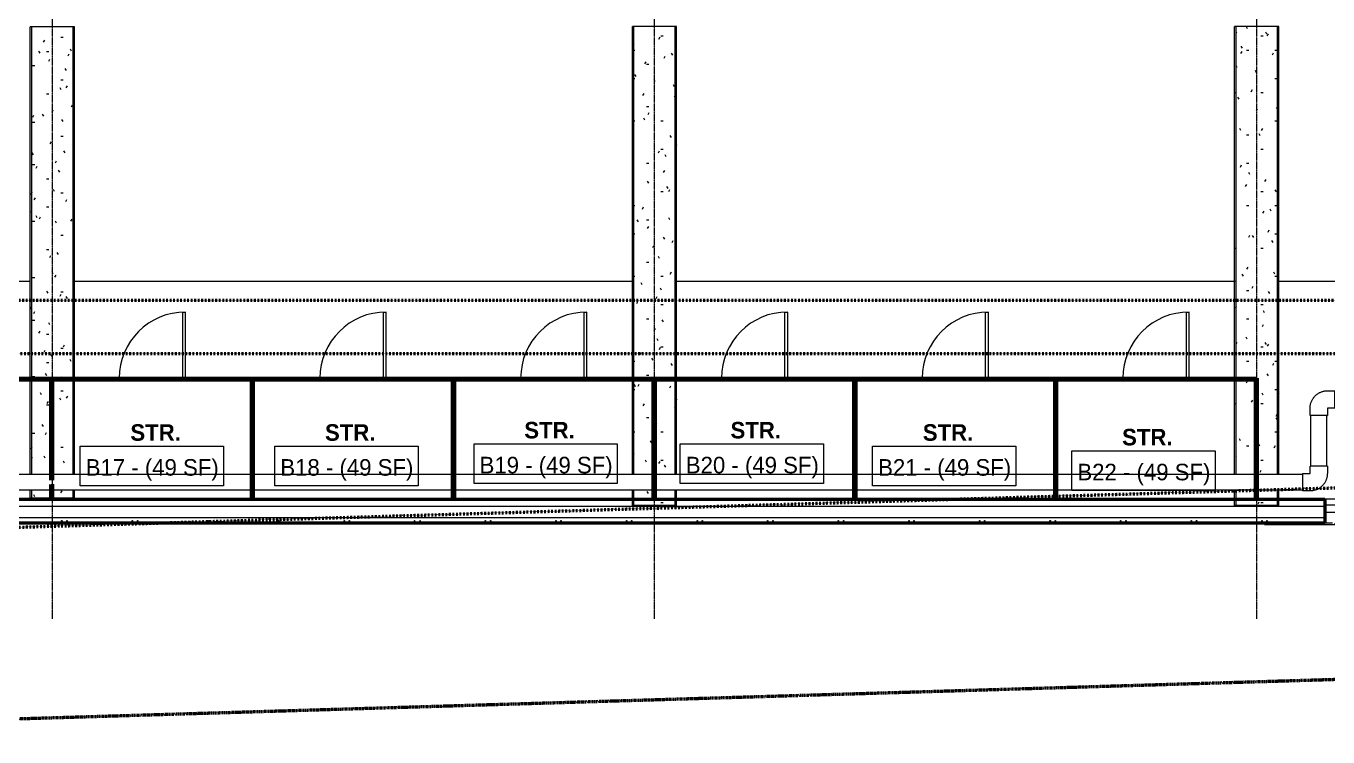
# Model space of a CAD drawing. Header units: inches. Extents: x -4235 to -464, y 9706 to 12365.
# Drawn here: x -3496 to -2789, y 9772 to 10158 of the extents above; entities that cross this region are included whole.
import ezdxf

# ---------------------------------------------------------------- set-up
doc = ezdxf.new("R2010")
doc.units = ezdxf.units.IN
doc.header["$MEASUREMENT"] = 0
for name, pattern in [('Dash 1_16_', [0.125, 0.0625, -0.0625]), ('Double Dash 3_8_', [1, 0.375, -0.125, 0.125, -0.125, 0.125, -0.125]), ('Grid Line 1_2_', [0.875, 0.5, -0.125, 0.125, -0.125])]:
    doc.linetypes.add(name, pattern=pattern)
for name, color, linetype, lineweight in [('0-1', 7, 'Continuous', 5), ('0-3', 7, 'Continuous', 9), ('A-AREA-IDEN', 2, 'Continuous', 9), ('A-DOOR-2', 7, 'Continuous', 9), ('A-FLOR-5', 192, 'Continuous', 9), ('A-GLAZ-CURT', 52, 'Continuous', 9), ('A-GLAZ-CWMG', 51, 'Continuous', 9), ('A-WALL', 113, 'Continuous', 13), ('C-PROP-LINE', 91, 'Double Dash 3_8_', 50), ('C-PROP-LINE-1', 91, 'Dash 1_16_', 50), ('P-PIPE-1', 7, 'Continuous', 9), ('P-PIPE-2', 254, 'Continuous', 9), ('S-BEAM', 12, 'Continuous', 9), ('S-BEAM-1', 9, 'Continuous', 9), ('S-FNDN-1', 250, 'Continuous', 50), ('S-FNDN-5', 32, 'Continuous', 50), ('S-FNDN-6', 32, 'Continuous', 9), ('S-GRID-1', 1, 'Grid Line 1_2_', 9)]:
    doc.layers.add(name, color=color, linetype=linetype, lineweight=lineweight)
doc.styles.add('Century Gothic', font='ufonts.com_century-gothic.ttf', dxfattribs={"height": 9})
doc.styles.add('Century Gothic_B', font='GOTHICB.TTF', dxfattribs={"height": 9})

# ---------------------------------------------------------------- blocks, each defined once
blk = doc.blocks.new('CHAINLINK GATE - CHAINLINK GATE-2199385-BACKGROUND - RCP - BASEMENT FLOOR')
at = {"layer": 'A-DOOR-2'}
for p, q in [((16.5, 36.5), (18, 36.5)), ((16.5, 0.5), (16.5, 36.5)), ((18, 0.5), (18, 36.5)), ((16.5, 0.5), (18, 0.5))]:
    blk.add_line(p, q, dxfattribs=at)
blk.add_arc((18, 0.5), 36, 90, 180, dxfattribs=at)
blk = doc.blocks.new('Elbow - PVC - Sch 40 - Standard-2236319-BACKGROUND - RCP - BASEMENT FLOOR')
at = {"layer": 'P-PIPE-1'}
for p, q in [((-2788.94, 9960.06), (-2784.94, 9960.06)), ((-2798.35, 9946.66), (-2798.35, 9950.66)), ((-2788.97, 9950.66), (-2788.97, 9946.66)), ((-2784.94, 9950.69), (-2788.94, 9950.69))]:
    blk.add_line(p, q, dxfattribs=at)
at = {"layer": 'P-PIPE-1', "flags": 128}
for points in [[(-2798.35, 9950.66), (-2798.34, 9951.04), (-2798.32, 9951.41), (-2798.28, 9951.79), (-2798.23, 9952.16), (-2798.16, 9952.53), (-2798.08, 9952.9), (-2797.98, 9953.26), (-2797.87, 9953.62), (-2797.75, 9953.97), (-2797.61, 9954.32), (-2797.45, 9954.67), (-2797.29, 9955), (-2797.11, 9955.33), (-2796.91, 9955.66), (-2796.71, 9955.97), (-2796.49, 9956.28), (-2796.26, 9956.57), (-2796.01, 9956.86), (-2795.76, 9957.14), (-2795.59, 9957.31)], [(-2795.59, 9957.31), (-2795.32, 9957.57), (-2795.04, 9957.82), (-2794.75, 9958.06), (-2794.45, 9958.28), (-2794.14, 9958.5), (-2793.82, 9958.7), (-2793.5, 9958.89), (-2793.16, 9959.06), (-2792.82, 9959.23), (-2792.48, 9959.38), (-2792.13, 9959.51), (-2791.77, 9959.63), (-2791.41, 9959.74), (-2791.04, 9959.83), (-2790.68, 9959.9), (-2790.31, 9959.97), (-2789.93, 9960.01), (-2789.56, 9960.04), (-2789.18, 9960.06), (-2788.94, 9960.06)], [(-2788.96, 9950.68), (-2788.97, 9950.68), (-2788.97, 9950.68), (-2788.97, 9950.68), (-2788.97, 9950.68), (-2788.97, 9950.68), (-2788.97, 9950.68), (-2788.97, 9950.67), (-2788.97, 9950.67), (-2788.97, 9950.67), (-2788.97, 9950.67), (-2788.97, 9950.67), (-2788.97, 9950.67), (-2788.97, 9950.67), (-2788.97, 9950.67), (-2788.97, 9950.67), (-2788.97, 9950.66), (-2788.97, 9950.66), (-2788.97, 9950.66), (-2788.97, 9950.66), (-2788.97, 9950.66)], [(-2788.94, 9950.69), (-2788.94, 9950.69), (-2788.95, 9950.69), (-2788.95, 9950.69), (-2788.95, 9950.69), (-2788.95, 9950.69), (-2788.95, 9950.69), (-2788.95, 9950.69), (-2788.95, 9950.69), (-2788.95, 9950.69), (-2788.96, 9950.69), (-2788.96, 9950.69), (-2788.96, 9950.69), (-2788.96, 9950.69), (-2788.96, 9950.69), (-2788.96, 9950.68), (-2788.96, 9950.68), (-2788.96, 9950.68), (-2788.96, 9950.68), (-2788.96, 9950.68), (-2788.96, 9950.68)]]:
    blk.add_lwpolyline(points, dxfattribs=at)
at = {"layer": 'P-PIPE-1'}
for centre, major_axis, start_param, end_param in [((-2784.94, 9955.38), (0, 4.69), 3.152008, 6.293601), ((-2793.66, 9946.66), (4.69, 0), 6.27277, 9.414362), ((-2793.66, 9946.66), (4.69, 0), 3.141593, 3.523602), ((-2793.66, 9946.66), (-4.69, 0), 2.758996, 3.131177)]:
    blk.add_ellipse(centre, major_axis=major_axis, ratio=0.010416, start_param=start_param, end_param=end_param, dxfattribs=at)
blk = doc.blocks.new('Elbow - PVC - Sch 40 - Standard-V4-BACKGROUND - RCP - BASEMENT FLOOR')
at = {"layer": 'P-PIPE-1'}
for p, q in [((-2798.35, 9915.09), (-2798.35, 9919.09)), ((-2788.97, 9919.09), (-2788.97, 9915.09)), ((-2802.38, 9915.06), (-2798.38, 9915.06)), ((-2798.38, 9905.69), (-2802.38, 9905.69))]:
    blk.add_line(p, q, dxfattribs=at)
at = {"layer": 'P-PIPE-1', "flags": 128}
for points in [[(-2798.38, 9915.06), (-2798.38, 9915.06), (-2798.38, 9915.06), (-2798.38, 9915.06), (-2798.37, 9915.06), (-2798.37, 9915.06), (-2798.37, 9915.06), (-2798.37, 9915.06), (-2798.37, 9915.06), (-2798.37, 9915.06), (-2798.37, 9915.06), (-2798.37, 9915.07), (-2798.37, 9915.07), (-2798.36, 9915.07), (-2798.36, 9915.07), (-2798.36, 9915.07), (-2798.36, 9915.07), (-2798.36, 9915.07), (-2798.36, 9915.07), (-2798.36, 9915.07), (-2798.36, 9915.07)], [(-2798.36, 9915.07), (-2798.36, 9915.07), (-2798.36, 9915.07), (-2798.36, 9915.07), (-2798.35, 9915.08), (-2798.35, 9915.08), (-2798.35, 9915.08), (-2798.35, 9915.08), (-2798.35, 9915.08), (-2798.35, 9915.08), (-2798.35, 9915.08), (-2798.35, 9915.08), (-2798.35, 9915.08), (-2798.35, 9915.08), (-2798.35, 9915.09), (-2798.35, 9915.09), (-2798.35, 9915.09), (-2798.35, 9915.09), (-2798.35, 9915.09), (-2798.35, 9915.09), (-2798.35, 9915.09)], [(-2788.97, 9915.09), (-2788.98, 9914.72), (-2789, 9914.34), (-2789.04, 9913.97), (-2789.09, 9913.59), (-2789.16, 9913.22), (-2789.24, 9912.86), (-2789.34, 9912.49), (-2789.45, 9912.13), (-2789.58, 9911.78), (-2789.72, 9911.43), (-2789.87, 9911.09), (-2790.04, 9910.75), (-2790.22, 9910.42), (-2790.41, 9910.1), (-2790.62, 9909.78), (-2790.84, 9909.48), (-2791.07, 9909.18), (-2791.31, 9908.89), (-2791.56, 9908.61), (-2791.73, 9908.44)], [(-2791.73, 9908.44), (-2792, 9908.18), (-2792.28, 9907.93), (-2792.57, 9907.69), (-2792.87, 9907.47), (-2793.18, 9907.25), (-2793.5, 9907.05), (-2793.83, 9906.86), (-2794.16, 9906.69), (-2794.5, 9906.53), (-2794.84, 9906.38), (-2795.2, 9906.24), (-2795.55, 9906.12), (-2795.91, 9906.02), (-2796.28, 9905.93), (-2796.65, 9905.85), (-2797.02, 9905.79), (-2797.39, 9905.74), (-2797.76, 9905.71), (-2798.14, 9905.69), (-2798.38, 9905.69)]]:
    blk.add_lwpolyline(points, dxfattribs=at)
at = {"layer": 'P-PIPE-1'}
for centre, major_axis, start_param, end_param in [((-2793.66, 9919.09), (4.69, 0), 6.27277, 9.414362), ((-2802.38, 9910.37), (0, 4.69), 0.010416, 0.382598), ((-2802.38, 9910.37), (0, 4.69), 3.152008, 6.293601), ((-2802.38, 9910.37), (0, 4.69), 2.759638, 3.141593)]:
    blk.add_ellipse(centre, major_axis=major_axis, ratio=0.010416, start_param=start_param, end_param=end_param, dxfattribs=at)
blk = doc.blocks.new('CTR - 1st Phase - Common Walls_rvt-1-BACKGROUND - RCP - BASEMENT FLOOR')
at = {"layer": 'P-PIPE-1'}
for p, q in [((-2797.97, 9919.09), (-2797.97, 9946.66)), ((-2789.35, 9946.66), (-2789.35, 9919.09)), ((-3590.02, 9914.69), (-3482.22, 9914.69)), ((-3481.22, 9914.69), (-3373.22, 9914.69)), ((-3372.22, 9914.69), (-3264.02, 9914.69)), ((-3263.02, 9914.69), (-3155.02, 9914.69)), ((-3154.02, 9914.69), (-3046.02, 9914.69)), ((-3045.02, 9914.69), (-2937.02, 9914.69)), ((-2936.02, 9914.69), (-2828.02, 9914.69)), ((-2827.02, 9914.69), (-2802.38, 9914.69)), ((-3482.22, 9906.06), (-3590.02, 9906.06)), ((-3373.22, 9906.06), (-3481.22, 9906.06)), ((-3264.02, 9906.06), (-3372.22, 9906.06)), ((-3155.02, 9906.06), (-3263.02, 9906.06)), ((-3046.02, 9906.06), (-3154.02, 9906.06)), ((-2937.02, 9906.06), (-3045.02, 9906.06)), ((-2828.02, 9906.06), (-2936.02, 9906.06)), ((-2802.38, 9906.06), (-2827.02, 9906.06))]:
    blk.add_line(p, q, dxfattribs=at)
for centre, major_axis, start_param, end_param in [((-2793.66, 9946.66), (4.31, 0), 1.570796, 3.141593), ((-2793.66, 9946.66), (4.31, 0), 0, 1.570796), ((-2802.38, 9910.37), (0, 4.31), 4.712389, 6.283185), ((-2802.38, 9910.37), (0, 4.31), 3.141593, 4.712389)]:
    blk.add_ellipse(centre, major_axis=major_axis, ratio=0.010416, start_param=start_param, end_param=end_param, dxfattribs=at)
at = {"layer": 'P-PIPE-2'}
for p, q in [((-3482.22, 9914.69), (-3481.22, 9914.69)), ((-3373.22, 9914.69), (-3372.22, 9914.69)), ((-3264.02, 9914.69), (-3263.02, 9914.69)), ((-3155.02, 9914.69), (-3154.02, 9914.69)), ((-3046.02, 9914.69), (-3045.02, 9914.69)), ((-2937.02, 9914.69), (-2936.02, 9914.69)), ((-2828.02, 9914.69), (-2827.02, 9914.69)), ((-3481.22, 9906.06), (-3482.22, 9906.06)), ((-3372.22, 9906.06), (-3373.22, 9906.06)), ((-3263.02, 9906.06), (-3264.02, 9906.06)), ((-3154.02, 9906.06), (-3155.02, 9906.06)), ((-3045.02, 9906.06), (-3046.02, 9906.06)), ((-2936.02, 9906.06), (-2937.02, 9906.06)), ((-2827.02, 9906.06), (-2828.02, 9906.06))]:
    blk.add_line(p, q, dxfattribs=at)
at = {"layer": 'S-FNDN-1'}
for p, q in [((-3518.02, 9966.88), (-3445.02, 9966.88)), ((-3482.22, 9965.88), (-3518.02, 9965.88)), ((-3482.22, 9911.55), (-3482.22, 9965.88)), ((-3445.02, 9965.88), (-3481.22, 9965.88)), ((-3481.22, 9965.88), (-3481.22, 9911.49)), ((-3445.02, 9966.88), (-3409.02, 9966.88)), ((-3409.02, 9965.88), (-3445.02, 9965.88)), ((-3409.02, 9966.88), (-3336.02, 9966.88)), ((-3373.22, 9965.88), (-3409.02, 9965.88)), ((-3373.22, 9901.19), (-3373.22, 9965.88)), ((-3336.02, 9965.88), (-3372.22, 9965.88)), ((-3372.22, 9965.88), (-3372.22, 9901.19)), ((-3336.02, 9966.88), (-3300.02, 9966.88)), ((-3300.02, 9965.88), (-3336.02, 9965.88)), ((-3300.02, 9966.88), (-3227.02, 9966.88)), ((-3264.02, 9965.88), (-3300.02, 9965.88)), ((-3264.02, 9901.19), (-3264.02, 9965.88)), ((-3227.02, 9965.88), (-3263.02, 9965.88)), ((-3263.02, 9965.88), (-3263.02, 9901.19)), ((-3227.02, 9966.88), (-3191.02, 9966.88)), ((-3191.02, 9965.88), (-3227.02, 9965.88)), ((-3191.02, 9966.88), (-3118.02, 9966.88)), ((-3155.02, 9965.88), (-3191.02, 9965.88)), ((-3155.02, 9901.19), (-3155.02, 9965.88)), ((-3118.02, 9965.88), (-3154.02, 9965.88)), ((-3154.02, 9965.88), (-3154.02, 9901.19)), ((-3118.02, 9966.88), (-3082.02, 9966.88)), ((-3082.02, 9965.88), (-3118.02, 9965.88)), ((-3082.02, 9966.88), (-3009.02, 9966.88)), ((-3046.02, 9965.88), (-3082.02, 9965.88)), ((-3046.02, 9901.19), (-3046.02, 9965.88)), ((-3009.02, 9965.88), (-3045.02, 9965.88)), ((-3045.02, 9965.88), (-3045.02, 9901.19)), ((-3009.02, 9966.88), (-2973.02, 9966.88)), ((-2973.02, 9965.88), (-3009.02, 9965.88)), ((-2973.02, 9966.88), (-2900.02, 9966.88)), ((-2937.02, 9965.88), (-2973.02, 9965.88)), ((-2937.02, 9901.19), (-2937.02, 9965.88)), ((-2900.02, 9965.88), (-2936.02, 9965.88)), ((-2936.02, 9965.88), (-2936.02, 9901.19)), ((-2900.02, 9966.88), (-2864.02, 9966.88)), ((-2864.02, 9965.88), (-2900.02, 9965.88)), ((-2864.02, 9966.88), (-2827.02, 9966.88)), ((-2828.02, 9965.88), (-2864.02, 9965.88)), ((-2828.02, 9901.19), (-2828.02, 9965.88)), ((-2827.02, 9966.88), (-2827.02, 9965.88)), ((-2827.02, 9965.88), (-2827.02, 9901.19)), ((-3482.22, 9901.19), (-3482.22, 9909.2)), ((-3481.22, 9909.26), (-3481.22, 9901.19)), ((-3481.22, 9901.19), (-3482.22, 9901.19)), ((-3372.22, 9901.19), (-3373.22, 9901.19)), ((-3263.02, 9901.19), (-3264.02, 9901.19)), ((-3154.02, 9901.19), (-3155.02, 9901.19)), ((-3045.02, 9901.19), (-3046.02, 9901.19)), ((-2936.02, 9901.19), (-2937.02, 9901.19)), ((-2827.02, 9901.19), (-2828.02, 9901.19))]:
    blk.add_line(p, q, dxfattribs=at)
at = {"layer": '0-3'}
for name, p in [('CHAINLINK GATE - CHAINLINK GATE-2199385-BACKGROUND - RCP - BASEMENT FLOOR', (-3427.02, 9966.38)), ('CHAINLINK GATE - CHAINLINK GATE-2199385-BACKGROUND - RCP - BASEMENT FLOOR', (-3318.02, 9966.38)), ('CHAINLINK GATE - CHAINLINK GATE-2199385-BACKGROUND - RCP - BASEMENT FLOOR', (-3209.02, 9966.38)), ('CHAINLINK GATE - CHAINLINK GATE-2199385-BACKGROUND - RCP - BASEMENT FLOOR', (-3100.02, 9966.38)), ('CHAINLINK GATE - CHAINLINK GATE-2199385-BACKGROUND - RCP - BASEMENT FLOOR', (-2991.02, 9966.38)), ('CHAINLINK GATE - CHAINLINK GATE-2199385-BACKGROUND - RCP - BASEMENT FLOOR', (-2882.02, 9966.38)), ('Elbow - PVC - Sch 40 - Standard-2236319-BACKGROUND - RCP - BASEMENT FLOOR', (0, 0)), ('Elbow - PVC - Sch 40 - Standard-V4-BACKGROUND - RCP - BASEMENT FLOOR', (0, 0))]:
    blk.add_blockref(name, p, dxfattribs=at)
blk = doc.blocks.new('Rectangular Mullion - Louver Frame-2514204-BACKGROUND - RCP - BASEMENT FLOOR')
at = {"layer": 'A-GLAZ-CWMG'}
for p, q in [((-2790.32, 9898.19), (-2790.32, 9894.19)), ((-2790.32, 9898.19), (-2754.32, 9898.19)), ((-2754.32, 9894.19), (-2754.32, 9898.19)), ((-2790.32, 9894.19), (-2754.32, 9894.19))]:
    blk.add_line(p, q, dxfattribs=at)
blk = doc.blocks.new('Beam 2 Levels - _A_-2543524-BACKGROUND - RCP - BASEMENT FLOOR')
at = {"layer": 'S-BEAM-1'}
h = blk.add_hatch(dxfattribs=at)
h.set_pattern_fill('FP_30', color=256, style=0, pattern_type=2)
h.set_pattern_definition([(90, (10037.893, 1560.768), (-7.68, 21.722), [0.896, -15.396, 0.896, -15.396, -86.889]), (90, (10037.893, 1560.768), (-7.68, 21.722), [-32.583, 0.896, -31.687, 0.896, -15.396, -38.014]), (90, (10037.893, 1560.768), (-7.68, 21.722), [-81.459, 0.896, -9.965, 0.896, -26.257]), (202.208, (10034.053, 1568.914), (-26.0559108, -16.9086766), [1.185, -20.367, 1.185, -135.31]), (202.208, (10034.053, 1568.914), (-26.0559108, -16.9086766), [-22.737, -20.367, 1.185, -41.919, -71.84]), (202.208, (10034.053, 1568.914), (-26.0559108, -16.9086766), [-86.208, 1.185, -20.367, 1.185, -49.103]), (202.208, (10034.053, 1568.914), (-26.0559108, -16.9086766), [-108.945, -13.183, 1.185, -34.735]), (337.792, (10018.693, 1571.629), (27.152691, -4.8140186), [1.185, -20.367, 1.185, -135.31]), (337.792, (10018.693, 1571.629), (27.152691, -4.8140186), [-22.737, -20.367, 1.185, -41.919, -71.84]), (337.792, (10018.693, 1571.629), (27.152691, -4.8140186), [-86.208, 1.185, -20.367, 1.185, -49.103]), (337.792, (10018.693, 1571.629), (27.152691, -4.8140186), [-108.945, -13.183, 1.185, -34.735])])
h.paths.add_polyline_path([(140.19, 11.21), (140.19, 12), (131.83, 12), (131.83, 11.21), (136.7, 11.21)], flags=0)
h.paths.add_polyline_path([(123.21, 12), (-120.07, 12), (-120.07, 11.21), (123.21, 11.21)], flags=0)
h = blk.add_hatch(dxfattribs=at)
h.set_pattern_fill('FP_31', color=256, style=0, pattern_type=2)
h.set_pattern_definition([(90, (10037.893, 3154.324), (-7.68, 30.72), [1.267, -21.773, 1.267, -21.773, -122.88]), (90, (10037.893, 3154.324), (-7.68, 30.72), [-46.08, 1.267, -44.813, 1.267, -21.773, -53.76]), (90, (10037.893, 3154.324), (-7.68, 30.72), [-115.2, 1.267, -14.093, 1.267, -37.133]), (210, (10034.053, 3165.844), (-22.7643004, -22.011075), [1.267, -21.773, 1.267, -21.773, -122.88]), (210, (10034.053, 3165.844), (-22.7643004, -22.011075), [-46.08, 1.267, -44.813, 1.267, -21.773, -53.76]), (210, (10034.053, 3165.844), (-22.7643004, -22.011075), [-115.2, 1.267, -14.093, 1.267, -37.133]), (330, (10018.693, 3169.684), (30.4443004, -8.708925), [1.267, -21.773, 1.267, -21.773, -122.88]), (330, (10018.693, 3169.684), (30.4443004, -8.708925), [-46.08, 1.267, -44.813, 1.267, -21.773, -53.76]), (330, (10018.693, 3169.684), (30.4443004, -8.708925), [-115.2, 1.267, -14.093, 1.267, -37.133])])
h.paths.add_polyline_path([(140.19, 0.3), (140.19, 11.21), (131.83, 11.21), (131.83, -11.21), (140.19, -11.21), (140.19, -0.7)], flags=0)
h.paths.add_polyline_path([(123.21, -0.7), (123.21, 11.21), (-120.07, 11.21), (-120.07, -11.21), (123.21, -11.21)], flags=0)
h = blk.add_hatch(dxfattribs=at)
h.set_pattern_fill('FP_32', color=256, style=0, pattern_type=2)
h.set_pattern_definition([(90, (10037.893, 1593.556), (-7.68, 21.722), [0.896, -15.396, 0.896, -15.396, -86.889]), (90, (10037.893, 1593.556), (-7.68, 21.722), [-32.583, 0.896, -31.687, 0.896, -15.396, -38.014]), (90, (10037.893, 1593.556), (-7.68, 21.722), [-81.459, 0.896, -9.965, 0.896, -26.257]), (202.208, (10034.053, 1601.701), (-26.0559108, -16.9086766), [1.185, -20.367, 1.185, -135.31]), (202.208, (10034.053, 1601.701), (-26.0559108, -16.9086766), [-22.737, -20.367, 1.185, -41.919, -71.84]), (202.208, (10034.053, 1601.701), (-26.0559108, -16.9086766), [-86.208, 1.185, -20.367, 1.185, -49.103]), (202.208, (10034.053, 1601.701), (-26.0559108, -16.9086766), [-108.945, -13.183, 1.185, -34.735]), (337.792, (10018.693, 1604.417), (27.152691, -4.8140186), [1.185, -20.367, 1.185, -135.31]), (337.792, (10018.693, 1604.417), (27.152691, -4.8140186), [-22.737, -20.367, 1.185, -41.919, -71.84]), (337.792, (10018.693, 1604.417), (27.152691, -4.8140186), [-86.208, 1.185, -20.367, 1.185, -49.103]), (337.792, (10018.693, 1604.417), (27.152691, -4.8140186), [-108.945, -13.183, 1.185, -34.735])])
h.paths.add_polyline_path([(140.19, -11.21), (131.83, -11.21), (131.83, -12), (140.19, -12)], flags=0)
h.paths.add_polyline_path([(123.21, -12), (123.21, -11.21), (-120.07, -11.21), (-120.07, -12), (82.45, -12)], flags=0)
at = {"layer": 'S-BEAM'}
for p, q in [((-120.07, 12), (-120.07, 11.21)), ((71.02, 12), (-120.07, 12)), ((-120.07, 11.21), (-120.07, -11.21)), ((71.02, 11.21), (-120.07, 11.21)), ((71.67, 12), (71.02, 12)), ((71.69, 11.21), (71.02, 11.21)), ((72.02, 12), (71.69, 12)), ((72.02, 11.21), (71.71, 11.21)), ((123.21, 12), (72.02, 12)), ((123.21, 11.21), (72.02, 11.21)), ((136.7, 12), (131.83, 12)), ((136.7, 11.21), (131.83, 11.21)), ((140.19, 12), (136.7, 12)), ((140.19, 11.21), (136.7, 11.21)), ((140.19, 12), (140.19, 11.21)), ((140.19, 11.21), (140.19, -11.21)), ((-120.07, -11.21), (-120.07, -12)), ((71.02, -11.21), (-120.07, -11.21)), ((71.02, -12), (-120.07, -12)), ((72.02, -11.21), (71.02, -11.21)), ((72.02, -12), (71.02, -12)), ((123.21, -11.21), (72.02, -11.21)), ((123.21, -12), (72.02, -12)), ((136.7, -11.21), (131.83, -11.21)), ((136.7, -12), (131.83, -12)), ((140.19, -11.21), (136.7, -11.21)), ((140.19, -12), (136.7, -12)), ((140.19, -11.21), (140.19, -12))]:
    blk.add_line(p, q, dxfattribs=at)
blk = doc.blocks.new('Beam 2 Levels - _A_-2914356-BACKGROUND - RCP - BASEMENT FLOOR')
at = {"layer": 'S-BEAM-1'}
h = blk.add_hatch(dxfattribs=at)
h.set_pattern_fill('FP_39', color=256, style=0, pattern_type=2)
h.set_pattern_definition([(90, (10030.939, 1724.268), (-7.68, 21.722), [0.896, -15.396, 0.896, -15.396, -86.889]), (90, (10030.939, 1724.268), (-7.68, 21.722), [-32.583, 0.896, -31.687, 0.896, -15.396, -38.014]), (90, (10030.939, 1724.268), (-7.68, 21.722), [-81.459, 0.896, -9.965, 0.896, -26.257]), (202.208, (10027.099, 1732.414), (-26.0559108, -16.9086766), [1.185, -20.367, 1.185, -135.31]), (202.208, (10027.099, 1732.414), (-26.0559108, -16.9086766), [-22.737, -20.367, 1.185, -41.919, -71.84]), (202.208, (10027.099, 1732.414), (-26.0559108, -16.9086766), [-86.208, 1.185, -20.367, 1.185, -49.103]), (202.208, (10027.099, 1732.414), (-26.0559108, -16.9086766), [-108.945, -13.183, 1.185, -34.735]), (337.792, (10011.739, 1735.129), (27.152691, -4.8140186), [1.185, -20.367, 1.185, -135.31]), (337.792, (10011.739, 1735.129), (27.152691, -4.8140186), [-22.737, -20.367, 1.185, -41.919, -71.84]), (337.792, (10011.739, 1735.129), (27.152691, -4.8140186), [-86.208, 1.185, -20.367, 1.185, -49.103]), (337.792, (10011.739, 1735.129), (27.152691, -4.8140186), [-108.945, -13.183, 1.185, -34.735])])
h.paths.add_polyline_path([(129.23, 11.21), (129.23, 12), (124.88, 12), (124.88, 11.21)], flags=0)
h.paths.add_polyline_path([(116.25, 11.21), (116.25, 12), (-126.92, 12), (-126.92, 11.21), (75.5, 11.21)], flags=0)
h = blk.add_hatch(dxfattribs=at)
h.set_pattern_fill('FP_40', color=256, style=0, pattern_type=2)
h.set_pattern_definition([(90, (10030.939, 3481.324), (-7.68, 30.72), [1.267, -21.773, 1.267, -21.773, -122.88]), (90, (10030.939, 3481.324), (-7.68, 30.72), [-46.08, 1.267, -44.813, 1.267, -21.773, -53.76]), (90, (10030.939, 3481.324), (-7.68, 30.72), [-115.2, 1.267, -14.093, 1.267, -37.133]), (210, (10027.099, 3492.844), (-22.7643004, -22.011075), [1.267, -21.773, 1.267, -21.773, -122.88]), (210, (10027.099, 3492.844), (-22.7643004, -22.011075), [-46.08, 1.267, -44.813, 1.267, -21.773, -53.76]), (210, (10027.099, 3492.844), (-22.7643004, -22.011075), [-115.2, 1.267, -14.093, 1.267, -37.133]), (330, (10011.739, 3496.684), (30.4443004, -8.708925), [1.267, -21.773, 1.267, -21.773, -122.88]), (330, (10011.739, 3496.684), (30.4443004, -8.708925), [-46.08, 1.267, -44.813, 1.267, -21.773, -53.76]), (330, (10011.739, 3496.684), (30.4443004, -8.708925), [-115.2, 1.267, -14.093, 1.267, -37.133])])
h.paths.add_polyline_path([(129.23, -0.9), (129.23, 11.21), (124.88, 11.21), (124.88, -11.21), (129.23, -11.21)], flags=0)
h.paths.add_polyline_path([(116.25, -0.9), (116.25, 11.21), (-126.92, 11.21), (-126.92, -11.21), (116.25, -11.21)], flags=0)
h = blk.add_hatch(dxfattribs=at)
h.set_pattern_fill('FP_41', color=256, style=0, pattern_type=2)
h.set_pattern_definition([(90, (10030.939, 1757.056), (-7.68, 21.722), [0.896, -15.396, 0.896, -15.396, -86.889]), (90, (10030.939, 1757.056), (-7.68, 21.722), [-32.583, 0.896, -31.687, 0.896, -15.396, -38.014]), (90, (10030.939, 1757.056), (-7.68, 21.722), [-81.459, 0.896, -9.965, 0.896, -26.257]), (202.208, (10027.099, 1765.201), (-26.0559108, -16.9086766), [1.185, -20.367, 1.185, -135.31]), (202.208, (10027.099, 1765.201), (-26.0559108, -16.9086766), [-22.737, -20.367, 1.185, -41.919, -71.84]), (202.208, (10027.099, 1765.201), (-26.0559108, -16.9086766), [-86.208, 1.185, -20.367, 1.185, -49.103]), (202.208, (10027.099, 1765.201), (-26.0559108, -16.9086766), [-108.945, -13.183, 1.185, -34.735]), (337.792, (10011.739, 1767.917), (27.152691, -4.8140186), [1.185, -20.367, 1.185, -135.31]), (337.792, (10011.739, 1767.917), (27.152691, -4.8140186), [-22.737, -20.367, 1.185, -41.919, -71.84]), (337.792, (10011.739, 1767.917), (27.152691, -4.8140186), [-86.208, 1.185, -20.367, 1.185, -49.103]), (337.792, (10011.739, 1767.917), (27.152691, -4.8140186), [-108.945, -13.183, 1.185, -34.735])])
h.paths.add_polyline_path([(129.23, -12), (129.23, -11.21), (124.88, -11.21), (124.88, -12)], flags=0)
h.paths.add_polyline_path([(116.25, -12), (116.25, -11.21), (-126.92, -11.21), (-126.92, -12), (75.5, -12)], flags=0)
at = {"layer": 'S-BEAM'}
for p, q in [((-126.92, 12), (-126.92, 11.21)), ((64.06, 12), (-126.92, 12)), ((-126.92, 11.21), (-126.92, -11.21)), ((64.06, 11.21), (-126.92, 11.21)), ((65.06, 12), (64.06, 12)), ((65.06, 11.21), (64.06, 11.21)), ((116.25, 12), (65.06, 12)), ((116.25, 11.21), (65.06, 11.21)), ((129.23, 12), (124.88, 12)), ((129.23, 11.21), (124.88, 11.21)), ((129.23, 12), (129.23, 11.21)), ((129.23, 11.21), (129.23, 0.1)), ((129.23, 0.1), (129.23, -0.9)), ((129.23, -0.9), (129.23, -11.21)), ((-126.92, -11.21), (-126.92, -12)), ((64.06, -11.21), (-126.92, -11.21)), ((64.06, -12), (-126.92, -12)), ((64.76, -11.21), (64.06, -11.21)), ((64.73, -12), (64.06, -12)), ((65.06, -12), (64.75, -12)), ((65.06, -11.21), (64.77, -11.21)), ((116.25, -11.21), (65.06, -11.21)), ((116.25, -12), (65.06, -12)), ((129.23, -11.21), (124.88, -11.21)), ((129.23, -12), (124.88, -12)), ((129.23, -11.21), (129.23, -12))]:
    blk.add_line(p, q, dxfattribs=at)
blk = doc.blocks.new('Beam 2 Levels - _A_-V14-BACKGROUND - RCP - BASEMENT FLOOR')
at = {"layer": 'S-BEAM-1'}
h = blk.add_hatch(dxfattribs=at)
h.set_pattern_fill('FP_74', color=256, style=0, pattern_type=2)
h.set_pattern_definition([(90, (10037.893, 1397.268), (-7.68, 21.722), [0.896, -15.396, 0.896, -15.396, -86.889]), (90, (10037.893, 1397.268), (-7.68, 21.722), [-32.583, 0.896, -31.687, 0.896, -15.396, -38.014]), (90, (10037.893, 1397.268), (-7.68, 21.722), [-81.459, 0.896, -9.965, 0.896, -26.257]), (202.208, (10034.053, 1405.414), (-26.0559108, -16.9086766), [1.185, -20.367, 1.185, -135.31]), (202.208, (10034.053, 1405.414), (-26.0559108, -16.9086766), [-22.737, -20.367, 1.185, -41.919, -71.84]), (202.208, (10034.053, 1405.414), (-26.0559108, -16.9086766), [-86.208, 1.185, -20.367, 1.185, -49.103]), (202.208, (10034.053, 1405.414), (-26.0559108, -16.9086766), [-108.945, -13.183, 1.185, -34.735]), (337.792, (10018.693, 1408.129), (27.152691, -4.8140186), [1.185, -20.367, 1.185, -135.31]), (337.792, (10018.693, 1408.129), (27.152691, -4.8140186), [-22.737, -20.367, 1.185, -41.919, -71.84]), (337.792, (10018.693, 1408.129), (27.152691, -4.8140186), [-86.208, 1.185, -20.367, 1.185, -49.103]), (337.792, (10018.693, 1408.129), (27.152691, -4.8140186), [-108.945, -13.183, 1.185, -34.735])])
h.paths.add_polyline_path([(140.19, 11.21), (140.19, 12), (131.83, 12), (131.83, 11.21), (136.7, 11.21)], flags=0)
h.paths.add_polyline_path([(123.21, 11.21), (123.21, 12), (-120.07, 12), (-120.07, 11.21), (82.45, 11.21)], flags=0)
h = blk.add_hatch(dxfattribs=at)
h.set_pattern_fill('FP_75', color=256, style=0, pattern_type=2)
h.set_pattern_definition([(90, (10037.893, 2827.324), (-7.68, 30.72), [1.267, -21.773, 1.267, -21.773, -122.88]), (90, (10037.893, 2827.324), (-7.68, 30.72), [-46.08, 1.267, -44.813, 1.267, -21.773, -53.76]), (90, (10037.893, 2827.324), (-7.68, 30.72), [-115.2, 1.267, -14.093, 1.267, -37.133]), (210, (10034.053, 2838.844), (-22.7643004, -22.011075), [1.267, -21.773, 1.267, -21.773, -122.88]), (210, (10034.053, 2838.844), (-22.7643004, -22.011075), [-46.08, 1.267, -44.813, 1.267, -21.773, -53.76]), (210, (10034.053, 2838.844), (-22.7643004, -22.011075), [-115.2, 1.267, -14.093, 1.267, -37.133]), (330, (10018.693, 2842.684), (30.4443004, -8.708925), [1.267, -21.773, 1.267, -21.773, -122.88]), (330, (10018.693, 2842.684), (30.4443004, -8.708925), [-46.08, 1.267, -44.813, 1.267, -21.773, -53.76]), (330, (10018.693, 2842.684), (30.4443004, -8.708925), [-115.2, 1.267, -14.093, 1.267, -37.133])])
h.paths.add_polyline_path([(140.19, -0.25), (140.19, 11.21), (131.83, 11.21), (131.83, -11.21), (140.19, -11.21), (140.19, -0.7)], flags=0)
h.paths.add_polyline_path([(123.21, 11.21), (-120.07, 11.21), (-120.07, -11.21), (123.21, -11.21), (123.21, 0.3)], flags=0)
h = blk.add_hatch(dxfattribs=at)
h.set_pattern_fill('FP_76', color=256, style=0, pattern_type=2)
h.set_pattern_definition([(90, (10037.893, 1430.056), (-7.68, 21.722), [0.896, -15.396, 0.896, -15.396, -86.889]), (90, (10037.893, 1430.056), (-7.68, 21.722), [-32.583, 0.896, -31.687, 0.896, -15.396, -38.014]), (90, (10037.893, 1430.056), (-7.68, 21.722), [-81.459, 0.896, -9.965, 0.896, -26.257]), (202.208, (10034.053, 1438.201), (-26.0559108, -16.9086766), [1.185, -20.367, 1.185, -135.31]), (202.208, (10034.053, 1438.201), (-26.0559108, -16.9086766), [-22.737, -20.367, 1.185, -41.919, -71.84]), (202.208, (10034.053, 1438.201), (-26.0559108, -16.9086766), [-86.208, 1.185, -20.367, 1.185, -49.103]), (202.208, (10034.053, 1438.201), (-26.0559108, -16.9086766), [-108.945, -13.183, 1.185, -34.735]), (337.792, (10018.693, 1440.917), (27.152691, -4.8140186), [1.185, -20.367, 1.185, -135.31]), (337.792, (10018.693, 1440.917), (27.152691, -4.8140186), [-22.737, -20.367, 1.185, -41.919, -71.84]), (337.792, (10018.693, 1440.917), (27.152691, -4.8140186), [-86.208, 1.185, -20.367, 1.185, -49.103]), (337.792, (10018.693, 1440.917), (27.152691, -4.8140186), [-108.945, -13.183, 1.185, -34.735])])
h.paths.add_polyline_path([(140.19, -11.21), (131.83, -11.21), (131.83, -12), (140.19, -12)], flags=0)
h.paths.add_polyline_path([(123.21, -12), (123.21, -11.21), (-120.07, -11.21), (-120.07, -12), (82.45, -12)], flags=0)
at = {"layer": 'S-BEAM'}
for p, q in [((-120.07, 12), (-120.07, 11.21)), ((123.21, 12), (-120.07, 12)), ((-120.07, 11.21), (-120.07, -11.21)), ((123.21, 11.21), (-120.07, 11.21)), ((136.7, 12), (131.83, 12)), ((136.7, 11.21), (131.83, 11.21)), ((140.19, 12), (136.7, 12)), ((140.19, 11.21), (136.7, 11.21)), ((140.19, 12), (140.19, 11.21)), ((140.19, 11.21), (140.19, -11.21)), ((-120.07, -11.21), (-120.07, -12)), ((71.02, -11.21), (-120.07, -11.21)), ((71.02, -12), (-120.07, -12)), ((72.02, -11.21), (71.02, -11.21)), ((72.02, -12), (71.02, -12)), ((123.21, -11.21), (72.02, -11.21)), ((123.21, -12), (72.02, -12)), ((136.7, -11.21), (131.83, -11.21)), ((136.7, -12), (131.83, -12)), ((140.19, -11.21), (136.7, -11.21)), ((140.19, -12), (136.7, -12)), ((140.19, -11.21), (140.19, -12))]:
    blk.add_line(p, q, dxfattribs=at)
blk = doc.blocks.new('Horizontal_Siding - Horizontal_Siding-2907273-BACKGROUND - RCP - BASEMENT FLOOR')
at = {"layer": 'A-GLAZ-CURT'}
for p, q in [((19.17, 2.25), (-19.17, 2.25)), ((-19.17, 2.25), (-19.17, 1.5)), ((-17.67, 1.5), (17.67, 1.5)), ((19.17, 2.25), (19.17, 1.5))]:
    blk.add_line(p, q, dxfattribs=at)
blk = doc.blocks.new('Rectangular Mullion - RAILING POST-2666420-BACKGROUND - RCP - BASEMENT FLOOR')
at = {"layer": 'A-GLAZ-CWMG'}
for p, q in [((-1.5, 0), (-1.5, -1.5)), ((1.5, -1.5), (1.5, 0)), ((-1.5, -1.5), (1.5, -1.5)), ((-1.22, -1.18), (-1.29, -0.21)), ((1.22, -1.18), (-1.22, -1.18)), ((1.29, -0.21), (1.22, -1.18))]:
    blk.add_line(p, q, dxfattribs=at)
for centre, start, end in [((-1.5, -0.21), 359.47196, 90), ((1.5, -0.21), 90, 180.52804)]:
    blk.add_arc(centre, 0.21, start, end, dxfattribs=at)
blk = doc.blocks.new('Rectangular Mullion - RAILING POST-V20-BACKGROUND - RCP - BASEMENT FLOOR')
at = {"layer": 'A-GLAZ-CWMG'}
for p, q in [((-1.5, 0), (-1.5, -1.5)), ((1.5, -1.5), (1.5, 0)), ((-1.5, -1.5), (1.5, -1.5)), ((-1.22, -1.18), (-1.29, -0.21)), ((1.22, -1.18), (-1.22, -1.18)), ((1.29, -0.21), (1.22, -1.18))]:
    blk.add_line(p, q, dxfattribs=at)
for centre, start, end in [((-1.5, -0.21), 12.40454, 90), ((1.5, -0.21), 90, 167.59546)]:
    blk.add_arc(centre, 0.21, start, end, dxfattribs=at)
blk = doc.blocks.new('Family - ___-1878357-BACKGROUND - RCP - BASEMENT FLOOR')
at = {"layer": 'C-PROP-LINE'}
blk.add_line((-3831.82, 9771.98), (-2096.45, 9823.93), dxfattribs=at)
blk = doc.blocks.new('Family - ___-2835860-BACKGROUND - RCP - BASEMENT FLOOR')
at = {"layer": 'C-PROP-LINE-1'}
blk.add_line((-2636.92, 9980.19), (-3860.72, 9980.19), dxfattribs=at)
blk = doc.blocks.new('Family - ___-2835903-BACKGROUND - RCP - BASEMENT FLOOR')
at = {"layer": 'C-PROP-LINE-1'}
blk.add_line((-2096.82, 10009.09), (-3831.82, 10009.09), dxfattribs=at)
blk = doc.blocks.new('Family - ___-2835932-BACKGROUND - RCP - BASEMENT FLOOR')
at = {"layer": 'C-PROP-LINE-1'}
blk.add_line((-2067.92, 9980.19), (-3860.72, 9980.19), dxfattribs=at)
blk = doc.blocks.new('Family - ___-2855424-BACKGROUND - RCP - BASEMENT FLOOR')
at = {"layer": 'C-PROP-LINE-1'}
blk.add_line((-3987.11, 9871.38), (-600.6, 9972.76), dxfattribs=at)

msp = doc.modelspace()

# ---------------------------------------------------------------- linework, layer by layer
at = {"layer": 'A-AREA-IDEN', "flags": 128}
for points in [[(-3466.21, 9929.95), (-3388.44, 9929.95), (-3388.44, 9908.46), (-3466.21, 9908.46)], [(-3360.52, 9929.95), (-3282.75, 9929.95), (-3282.75, 9908.46), (-3360.52, 9908.46)], [(-3252.31, 9931.21), (-3174.54, 9931.21), (-3174.54, 9909.71), (-3252.31, 9909.71)], [(-3140.33, 9931.21), (-3062.56, 9931.21), (-3062.56, 9909.71), (-3140.33, 9909.71)], [(-3035.9, 9929.95), (-2958.13, 9929.95), (-2958.13, 9908.46), (-3035.9, 9908.46)], [(-2927.7, 9927.43), (-2849.92, 9927.43), (-2849.92, 9905.94), (-2927.7, 9905.94)]]:
    msp.add_lwpolyline(points, close=True, dxfattribs=at)
at = {"layer": 'A-FLOR-5'}
for p, q in [((-3829.32, 10019.59), (-3493.32, 10019.59)), ((-3469.32, 10019.59), (-3166.32, 10019.59)), ((-3142.32, 10019.59), (-2839.32, 10019.59)), ((-2815.32, 10019.59), (-2512.32, 10019.59)), ((-2790.32, 9897.19), (-3829.32, 9897.19)), ((-2786.23, 9888.19), (-2790.32, 9888.19))]:
    msp.add_line(p, q, dxfattribs=at)
at = {"layer": 'A-WALL'}
msp.add_line((-3904.56, 9891.19), (-2790.32, 9891.19), dxfattribs=at)
at = {"layer": 'S-FNDN-5'}
for p, q in [((-3819.32, 9901.19), (-2790.32, 9901.19)), ((-2790.32, 9901.19), (-2790.32, 9888.19)), ((-2790.32, 9888.19), (-3904.56, 9888.19))]:
    msp.add_line(p, q, dxfattribs=at)
at = {"layer": 'S-FNDN-6'}
msp.add_line((-2754.32, 9901.19), (-2790.32, 9901.19), dxfattribs=at)
at = {"layer": 'S-GRID-1'}
for p, q in [((-3481.32, 9836.18), (-3481.32, 12302.98)), ((-3154.32, 9836.18), (-3154.32, 12302.98)), ((-2827.32, 9836.18), (-2827.32, 12302.98))]:
    msp.add_line(p, q, dxfattribs=at)

# ---------------------------------------------------------------- block references
at = {"layer": '0-1'}
msp.add_blockref('CTR - 1st Phase - Common Walls_rvt-1-BACKGROUND - RCP - BASEMENT FLOOR', (0, 0), dxfattribs=at)
at = {"layer": 'A-GLAZ-CURT', "rotation": 180}
msp.add_blockref('Horizontal_Siding - Horizontal_Siding-2907273-BACKGROUND - RCP - BASEMENT FLOOR', (-2803.9, 9889.69), dxfattribs=at)
at = {"layer": 'A-GLAZ-CWMG'}
msp.add_blockref('Rectangular Mullion - Louver Frame-2514204-BACKGROUND - RCP - BASEMENT FLOOR', (0, 0), dxfattribs=at)
at = {"layer": 'A-GLAZ-CWMG', "extrusion": (0, 0, -1)}
for name, p in [('Rectangular Mullion - RAILING POST-2666420-BACKGROUND - RCP - BASEMENT FLOOR', (3474.79, 9889.69)), ('Rectangular Mullion - RAILING POST-2666420-BACKGROUND - RCP - BASEMENT FLOOR', (3436.46, 9889.69)), ('Rectangular Mullion - RAILING POST-2666420-BACKGROUND - RCP - BASEMENT FLOOR', (3398.12, 9889.69)), ('Rectangular Mullion - RAILING POST-2666420-BACKGROUND - RCP - BASEMENT FLOOR', (3359.78, 9889.69)), ('Rectangular Mullion - RAILING POST-2666420-BACKGROUND - RCP - BASEMENT FLOOR', (3321.45, 9889.69)), ('Rectangular Mullion - RAILING POST-V20-BACKGROUND - RCP - BASEMENT FLOOR', (3283.11, 9889.69)), ('Rectangular Mullion - RAILING POST-2666420-BACKGROUND - RCP - BASEMENT FLOOR', (3244.77, 9889.69)), ('Rectangular Mullion - RAILING POST-2666420-BACKGROUND - RCP - BASEMENT FLOOR', (3206.44, 9889.69)), ('Rectangular Mullion - RAILING POST-2666420-BACKGROUND - RCP - BASEMENT FLOOR', (3168.1, 9889.69)), ('Rectangular Mullion - RAILING POST-2666420-BACKGROUND - RCP - BASEMENT FLOOR', (3129.76, 9889.69)), ('Rectangular Mullion - RAILING POST-2666420-BACKGROUND - RCP - BASEMENT FLOOR', (3091.43, 9889.69)), ('Rectangular Mullion - RAILING POST-2666420-BACKGROUND - RCP - BASEMENT FLOOR', (3053.09, 9889.69)), ('Rectangular Mullion - RAILING POST-2666420-BACKGROUND - RCP - BASEMENT FLOOR', (3014.75, 9889.69)), ('Rectangular Mullion - RAILING POST-2666420-BACKGROUND - RCP - BASEMENT FLOOR', (2976.42, 9889.69)), ('Rectangular Mullion - RAILING POST-2666420-BACKGROUND - RCP - BASEMENT FLOOR', (2938.08, 9889.69)), ('Rectangular Mullion - RAILING POST-2666420-BACKGROUND - RCP - BASEMENT FLOOR', (2899.74, 9889.69)), ('Rectangular Mullion - RAILING POST-2666420-BACKGROUND - RCP - BASEMENT FLOOR', (2861.41, 9889.69)), ('Rectangular Mullion - RAILING POST-2666420-BACKGROUND - RCP - BASEMENT FLOOR', (2823.07, 9889.69))]:
    msp.add_blockref(name, p, dxfattribs=at)
at = {"layer": 'C-PROP-LINE'}
msp.add_blockref('Family - ___-1878357-BACKGROUND - RCP - BASEMENT FLOOR', (0, 0), dxfattribs=at)
at = {"layer": 'C-PROP-LINE-1'}
for name in ['Family - ___-2835860-BACKGROUND - RCP - BASEMENT FLOOR', 'Family - ___-2835932-BACKGROUND - RCP - BASEMENT FLOOR', 'Family - ___-2835903-BACKGROUND - RCP - BASEMENT FLOOR', 'Family - ___-2855424-BACKGROUND - RCP - BASEMENT FLOOR']:
    msp.add_blockref(name, (0, 0), dxfattribs=at)
at = {"layer": 'S-BEAM', "rotation": 269.9999999999998}
for name, p in [('Beam 2 Levels - _A_-2914356-BACKGROUND - RCP - BASEMENT FLOOR', (-3481.32, 10030.94)), ('Beam 2 Levels - _A_-2543524-BACKGROUND - RCP - BASEMENT FLOOR', (-3154.32, 10037.89)), ('Beam 2 Levels - _A_-V14-BACKGROUND - RCP - BASEMENT FLOOR', (-2827.32, 10037.89))]:
    msp.add_blockref(name, p, dxfattribs=at)

# ---------------------------------------------------------------- texts
at = {"layer": 'A-AREA-IDEN', "char_height": 9, "attachment_point": 1}
for s, insert, width, style in [('STR.', (-3438.95, 9941.92), 27.876, 'Century Gothic_B'), ('STR.', (-3333.26, 9941.92), 27.876, 'Century Gothic_B'), ('STR.', (-3225.05, 9943.18), 27.876, 'Century Gothic_B'), ('STR.', (-3113.07, 9943.18), 27.876, 'Century Gothic_B'), ('STR.', (-3008.64, 9941.92), 27.876, 'Century Gothic_B'), ('STR.', (-2900.43, 9939.4), 27.876, 'Century Gothic_B'), ('B17 - (49 SF)', (-3463.21, 9922.95), 86.658, 'Century Gothic'), ('B18 - (49 SF)', (-3357.52, 9922.95), 86.658, 'Century Gothic'), ('B19 - (49 SF)', (-3249.31, 9924.21), 86.658, 'Century Gothic'), ('B20 - (49 SF)', (-3137.33, 9924.21), 86.658, 'Century Gothic'), ('B21 - (49 SF)', (-3032.9, 9922.95), 86.658, 'Century Gothic'), ('B22 - (49 SF)', (-2924.7, 9920.43), 86.658, 'Century Gothic')]:
    msp.add_mtext(s, dxfattribs=dict(at, insert=insert, width=width, style=style))

doc.saveas('drawing.dxf')
